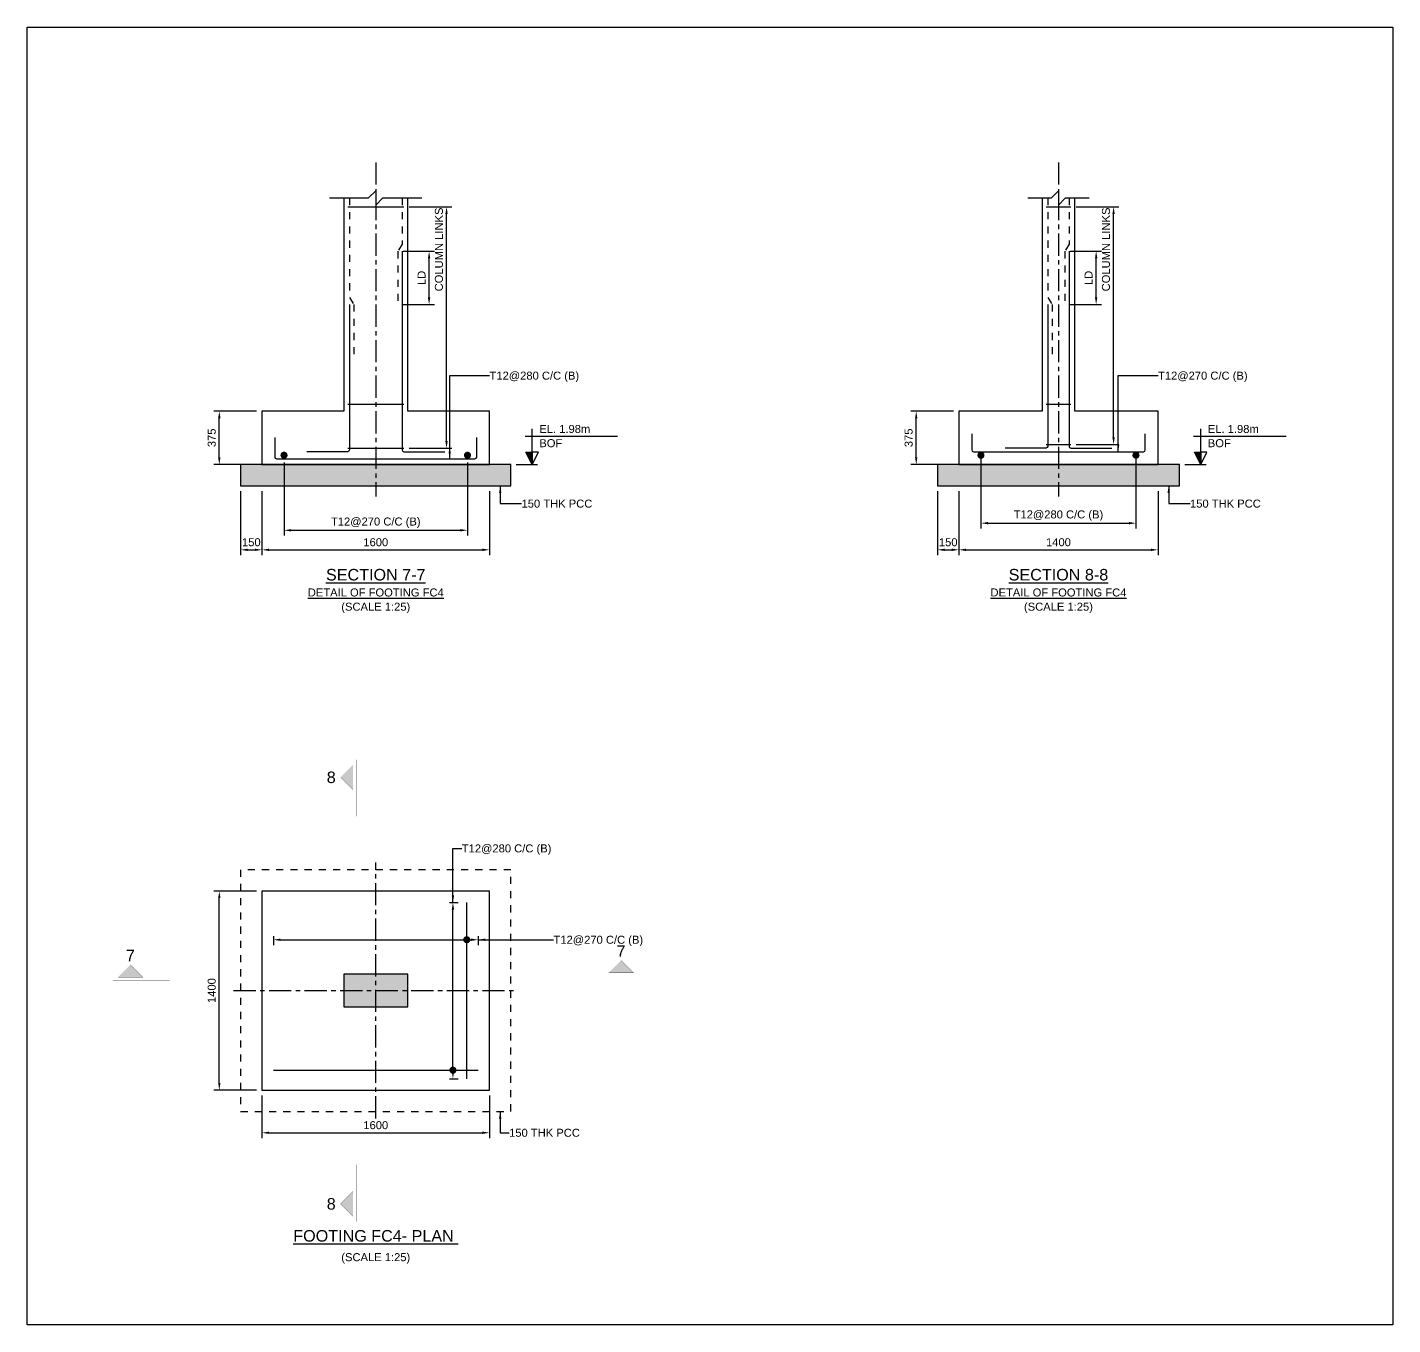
# Model space of a CAD drawing. Header units: inches. Extents: x -5500 to 172521, y -181100 to 5500.
# Drawn here: x 27721 to 66121, y -80100 to -43600 of the extents above; entities that cross this region are included whole.
import ezdxf
from ezdxf.enums import TextEntityAlignment as Align

# ---------------------------------------------------------------- set-up
doc = ezdxf.new("R2010")
doc.units = ezdxf.units.IN
doc.header["$LTSCALE"] = 1000
doc.header["$MEASUREMENT"] = 0
doc.linetypes.add('Cline', pattern=[1, 0.625, -0.125, 0.125, -0.125])
doc.linetypes.add('Dashed', pattern=[0.6, 0.2, -0.2, 0.2])
for name, color, linetype in [('Center Line', 1, 'Continuous'), ('Column', 2, 'Continuous'), ('Concrete Line', 2, 'Continuous'), ('Dim', 31, 'Continuous'), ('Footing', 4, 'Continuous'), ('Labels', 4, 'Continuous'), ('PCC', 5, 'Continuous'), ('Reinforcement', 4, 'Continuous'), ('Section Mark', 5, 'Continuous'), ('Solid', 25, 'Continuous'), ('Text', 31, 'Continuous')]:
    doc.layers.add(name, color=color, linetype=linetype)
doc.styles.add('SC-FTG1', font='SansSerif')
doc.styles.add('SC-FTG2', font='SansSerif')
doc.dimstyles.new('RccFooting', dxfattribs={"dimtxt": 225, "dimasz": 200, "dimexe": 150, "dimexo": 150, "dimgap": 100, "dimtad": 1, "dimtoh": 1, "dimdec": 4, "dimlfac": 0.25, "dimzin": 0, "dimdsep": 46, "dimtxsty": 'SC-FTG2', "dimcen": 0.09, "dimclrd": 8, "dimclre": 8, "dimclrt": 31, "dimadec": 0, "dimazin": 0, "dimtfac": 1, "dimtdec": 0, "dimtix": 1, "dimtofl": 0, "dimtmove": 0, "dimatfit": 3, "dimfxl": 1, "dimtolj": 1, "dimtzin": 0, "dimarcsym": 0})

# ---------------------------------------------------------------- blocks, each defined once
blk = doc.blocks.new('*D79')
at = {"color": 8, "linetype": 'ByBlock', "lineweight": -2}
for p, q in [((34321, -73650), (34321, -74850)), ((40721, -73650), (40721, -74850)), ((34521, -74700), (40521, -74700))]:
    blk.add_line(p, q, dxfattribs=at)
at = {"color": 8}
for points in [[(34321, -74700), (34521, -74667), (34521, -74733)], [(40721, -74700), (40521, -74733), (40521, -74667)]]:
    blk.add_solid(points, dxfattribs=at)
at = {"layer": 'Defpoints', "color": 31}
for p in [(34321, -73500), (40721, -73500), (34321, -74700)]:
    blk.add_point(p, dxfattribs=at)
at = {"color": 31, "insert": (37521, -74488), "char_height": 225, "attachment_point": 5, "style": 'SC-FTG2'}
blk.add_mtext('\\A1;1600', dxfattribs=at)
blk = doc.blocks.new('*D80')
at = {"color": 8, "linetype": 'ByBlock', "lineweight": -2}
for p, q in [((34171, -67900), (32971, -67900)), ((33121, -73300), (33121, -68100)), ((34171, -73500), (32971, -73500))]:
    blk.add_line(p, q, dxfattribs=at)
at = {"color": 8}
for points in [[(33121, -67900), (33154, -68100), (33088, -68100)], [(33121, -73500), (33088, -73300), (33154, -73300)]]:
    blk.add_solid(points, dxfattribs=at)
at = {"layer": 'Defpoints', "color": 31}
for p in [(34321, -67900), (33121, -73500), (34321, -73500)]:
    blk.add_point(p, dxfattribs=at)
at = {"color": 31, "insert": (32908, -70700), "char_height": 225, "attachment_point": 5, "rotation": 90, "style": 'SC-FTG2'}
blk.add_mtext('\\A1;1400', dxfattribs=at)
blk = doc.blocks.new('*D81')
at = {"color": 8, "linetype": 'ByBlock', "lineweight": -2}
for p, q in [((39591, -68220), (39841, -68220)), ((39691, -72980), (39691, -68420)), ((39591, -73180), (39841, -73180))]:
    blk.add_line(p, q, dxfattribs=at)
at = {"color": 8}
for points in [[(39691, -68220), (39724, -68420), (39658, -68420)], [(39691, -73180), (39658, -72980), (39724, -72980)]]:
    blk.add_solid(points, dxfattribs=at)
at = {"layer": 'Defpoints', "color": 31}
for p in [(39441, -68220), (39441, -73180), (39691, -73180)]:
    blk.add_point(p, dxfattribs=at)
blk = doc.blocks.new('*D82')
at = {"color": 8, "linetype": 'ByBlock', "lineweight": -2}
for p, q in [((34641, -69170), (34641, -69420)), ((34841, -69270), (40201, -69270)), ((40401, -69170), (40401, -69420))]:
    blk.add_line(p, q, dxfattribs=at)
at = {"color": 8}
for points in [[(34641, -69270), (34841, -69237), (34841, -69303)], [(40401, -69270), (40201, -69303), (40201, -69237)]]:
    blk.add_solid(points, dxfattribs=at)
at = {"layer": 'Defpoints', "color": 31}
for p in [(34641, -69020), (40401, -69020), (34641, -69270)]:
    blk.add_point(p, dxfattribs=at)
blk = doc.blocks.new('*D83')
at = {"color": 8, "linetype": 'ByBlock', "lineweight": -2}
for p, q in [((33721, -56650), (33721, -58450)), ((34321, -56650), (34321, -58450)), ((33921, -58300), (34121, -58300))]:
    blk.add_line(p, q, dxfattribs=at)
at = {"color": 8}
for points in [[(33721, -58300), (33921, -58267), (33921, -58333)], [(34321, -58300), (34121, -58333), (34121, -58267)]]:
    blk.add_solid(points, dxfattribs=at)
at = {"layer": 'Defpoints', "color": 31}
for p in [(33721, -56500), (34321, -56500), (33721, -58300)]:
    blk.add_point(p, dxfattribs=at)
at = {"color": 31, "insert": (34021, -58088), "char_height": 225, "attachment_point": 5, "style": 'SC-FTG2'}
blk.add_mtext('\\A1;150', dxfattribs=at)
blk = doc.blocks.new('*D84')
at = {"color": 8, "linetype": 'ByBlock', "lineweight": -2}
for p, q in [((34321, -56650), (34321, -58450)), ((40721, -56650), (40721, -58450)), ((34521, -58300), (40521, -58300))]:
    blk.add_line(p, q, dxfattribs=at)
at = {"color": 8}
for points in [[(34321, -58300), (34521, -58267), (34521, -58333)], [(40721, -58300), (40521, -58333), (40521, -58267)]]:
    blk.add_solid(points, dxfattribs=at)
at = {"layer": 'Defpoints', "color": 31}
for p in [(34321, -56500), (40721, -56500), (34321, -58300)]:
    blk.add_point(p, dxfattribs=at)
at = {"color": 31, "insert": (37521, -58088), "char_height": 225, "attachment_point": 5, "style": 'SC-FTG2'}
blk.add_mtext('\\A1;1600', dxfattribs=at)
blk = doc.blocks.new('*D85')
at = {"color": 8, "linetype": 'ByBlock', "lineweight": -2}
for p, q in [((34171, -54400), (32971, -54400)), ((33121, -55700), (33121, -54600)), ((34171, -55900), (32971, -55900))]:
    blk.add_line(p, q, dxfattribs=at)
at = {"color": 8}
for points in [[(33121, -54400), (33154, -54600), (33088, -54600)], [(33121, -55900), (33088, -55700), (33154, -55700)]]:
    blk.add_solid(points, dxfattribs=at)
at = {"layer": 'Defpoints', "color": 31}
for p in [(34321, -54400), (33121, -55900), (34321, -55900)]:
    blk.add_point(p, dxfattribs=at)
at = {"color": 31, "insert": (32908, -55150), "char_height": 225, "attachment_point": 5, "rotation": 90, "style": 'SC-FTG2'}
blk.add_mtext('\\A1;375', dxfattribs=at)
blk = doc.blocks.new('*D86')
at = {"color": 8, "linetype": 'ByBlock', "lineweight": -2}
for p, q in [((34941, -55840), (34941, -57900)), ((40101, -55840), (40101, -57900)), ((35141, -57750), (39901, -57750))]:
    blk.add_line(p, q, dxfattribs=at)
at = {"color": 8}
for points in [[(34941, -57750), (35141, -57717), (35141, -57783)], [(40101, -57750), (39901, -57783), (39901, -57717)]]:
    blk.add_solid(points, dxfattribs=at)
at = {"layer": 'Defpoints', "color": 31}
for p in [(34941, -55690), (40101, -55690), (34941, -57750)]:
    blk.add_point(p, dxfattribs=at)
at = {"color": 31, "insert": (37521, -57538), "char_height": 225, "attachment_point": 5, "style": 'SC-FTG2'}
blk.add_mtext('\\A1;T12@270 C/C (B)', dxfattribs=at)
blk = doc.blocks.new('*D87')
at = {"color": 8, "linetype": 'ByBlock', "lineweight": -2}
for p, q in [((38291, -49900), (39171, -49900)), ((39021, -51200), (39021, -50100)), ((38291, -51400), (39171, -51400))]:
    blk.add_line(p, q, dxfattribs=at)
at = {"color": 8}
for points in [[(39021, -49900), (39054, -50100), (38988, -50100)], [(39021, -51400), (38988, -51200), (39054, -51200)]]:
    blk.add_solid(points, dxfattribs=at)
at = {"layer": 'Defpoints', "color": 31}
for p in [(38141, -49900), (38141, -51400), (39021, -51400)]:
    blk.add_point(p, dxfattribs=at)
at = {"color": 31, "insert": (38808, -50650), "char_height": 225, "attachment_point": 5, "rotation": 90, "style": 'SC-FTG2'}
blk.add_mtext('\\A1;LD', dxfattribs=at)
blk = doc.blocks.new('*D88')
at = {"color": 8, "linetype": 'ByBlock', "lineweight": -2}
for p, q in [((38461, -48650), (39661, -48650)), ((39511, -55240), (39511, -48850)), ((38461, -55440), (39661, -55440))]:
    blk.add_line(p, q, dxfattribs=at)
at = {"color": 8}
for points in [[(39511, -48650), (39544, -48850), (39478, -48850)], [(39511, -55440), (39478, -55240), (39544, -55240)]]:
    blk.add_solid(points, dxfattribs=at)
at = {"layer": 'Defpoints', "color": 31}
for p in [(38311, -48650), (38311, -55440), (39511, -55440)]:
    blk.add_point(p, dxfattribs=at)
at = {"color": 31, "insert": (39298, -49850), "char_height": 225, "attachment_point": 5, "rotation": 90, "style": 'SC-FTG2'}
blk.add_mtext('\\A1;COLUMN LINKS', dxfattribs=at)
blk = doc.blocks.new('*D89')
at = {"color": 8, "linetype": 'ByBlock', "lineweight": -2}
for p, q in [((53321, -56650), (53321, -58450)), ((53921, -56650), (53921, -58450)), ((53521, -58300), (53721, -58300))]:
    blk.add_line(p, q, dxfattribs=at)
at = {"color": 8}
for points in [[(53321, -58300), (53521, -58267), (53521, -58333)], [(53921, -58300), (53721, -58333), (53721, -58267)]]:
    blk.add_solid(points, dxfattribs=at)
at = {"layer": 'Defpoints', "color": 31}
for p in [(53321, -56500), (53921, -56500), (53321, -58300)]:
    blk.add_point(p, dxfattribs=at)
at = {"color": 31, "insert": (53621, -58088), "char_height": 225, "attachment_point": 5, "style": 'SC-FTG2'}
blk.add_mtext('\\A1;150', dxfattribs=at)
blk = doc.blocks.new('*D90')
at = {"color": 8, "linetype": 'ByBlock', "lineweight": -2}
for p, q in [((53921, -56650), (53921, -58450)), ((59521, -56650), (59521, -58450)), ((54121, -58300), (59321, -58300))]:
    blk.add_line(p, q, dxfattribs=at)
at = {"color": 8}
for points in [[(53921, -58300), (54121, -58267), (54121, -58333)], [(59521, -58300), (59321, -58333), (59321, -58267)]]:
    blk.add_solid(points, dxfattribs=at)
at = {"layer": 'Defpoints', "color": 31}
for p in [(53921, -56500), (59521, -56500), (53921, -58300)]:
    blk.add_point(p, dxfattribs=at)
at = {"color": 31, "insert": (56721, -58088), "char_height": 225, "attachment_point": 5, "style": 'SC-FTG2'}
blk.add_mtext('\\A1;1400', dxfattribs=at)
blk = doc.blocks.new('*D91')
at = {"color": 8, "linetype": 'ByBlock', "lineweight": -2}
for p, q in [((53771, -54400), (52571, -54400)), ((52721, -55700), (52721, -54600)), ((53771, -55900), (52571, -55900))]:
    blk.add_line(p, q, dxfattribs=at)
at = {"color": 8}
for points in [[(52721, -54400), (52754, -54600), (52688, -54600)], [(52721, -55900), (52688, -55700), (52754, -55700)]]:
    blk.add_solid(points, dxfattribs=at)
at = {"layer": 'Defpoints', "color": 31}
for p in [(53921, -54400), (52721, -55900), (53921, -55900)]:
    blk.add_point(p, dxfattribs=at)
at = {"color": 31, "insert": (52508, -55150), "char_height": 225, "attachment_point": 5, "rotation": 90, "style": 'SC-FTG2'}
blk.add_mtext('\\A1;375', dxfattribs=at)
blk = doc.blocks.new('*D92')
at = {"color": 8, "linetype": 'ByBlock', "lineweight": -2}
for p, q in [((54541, -55640), (54541, -57700)), ((58901, -55640), (58901, -57700)), ((54741, -57550), (58701, -57550))]:
    blk.add_line(p, q, dxfattribs=at)
at = {"color": 8}
for points in [[(54541, -57550), (54741, -57517), (54741, -57583)], [(58901, -57550), (58701, -57583), (58701, -57517)]]:
    blk.add_solid(points, dxfattribs=at)
at = {"layer": 'Defpoints', "color": 31}
for p in [(54541, -55490), (58901, -55490), (54541, -57550)]:
    blk.add_point(p, dxfattribs=at)
at = {"color": 31, "insert": (56721, -57338), "char_height": 225, "attachment_point": 5, "style": 'SC-FTG2'}
blk.add_mtext('\\A1;T12@280 C/C (B)', dxfattribs=at)
blk = doc.blocks.new('*D93')
at = {"color": 8, "linetype": 'ByBlock', "lineweight": -2}
for p, q in [((57051, -49900), (57931, -49900)), ((57781, -51200), (57781, -50100)), ((57051, -51400), (57931, -51400))]:
    blk.add_line(p, q, dxfattribs=at)
at = {"color": 8}
for points in [[(57781, -49900), (57814, -50100), (57748, -50100)], [(57781, -51400), (57748, -51200), (57814, -51200)]]:
    blk.add_solid(points, dxfattribs=at)
at = {"layer": 'Defpoints', "color": 31}
for p in [(56901, -49900), (56901, -51400), (57781, -51400)]:
    blk.add_point(p, dxfattribs=at)
at = {"color": 31, "insert": (57568, -50650), "char_height": 225, "attachment_point": 5, "rotation": 90, "style": 'SC-FTG2'}
blk.add_mtext('\\A1;LD', dxfattribs=at)
blk = doc.blocks.new('*D94')
at = {"color": 8, "linetype": 'ByBlock', "lineweight": -2}
for p, q in [((57221, -48650), (58421, -48650)), ((58271, -55140), (58271, -48850)), ((57221, -55340), (58421, -55340))]:
    blk.add_line(p, q, dxfattribs=at)
at = {"color": 8}
for points in [[(58271, -48650), (58304, -48850), (58238, -48850)], [(58271, -55340), (58238, -55140), (58304, -55140)]]:
    blk.add_solid(points, dxfattribs=at)
at = {"layer": 'Defpoints', "color": 31}
for p in [(57071, -48650), (57071, -55340), (58271, -55340)]:
    blk.add_point(p, dxfattribs=at)
at = {"color": 31, "insert": (58058, -49850), "char_height": 225, "attachment_point": 5, "rotation": 90, "style": 'SC-FTG2'}
blk.add_mtext('\\A1;COLUMN LINKS', dxfattribs=at)

msp = doc.modelspace()

# ---------------------------------------------------------------- hatches: boundary and pattern name
at = {"layer": 'Solid'}
for points in [[(41921, -55900), (41746, -55550), (41921, -55550)], [(60721, -55900), (60546, -55550), (60721, -55550)], [(33721, -56500), (41321, -56500), (41321, -55900), (33721, -55900)], [(53321, -56500), (60121, -56500), (60121, -55900), (53321, -55900)], [(36881, -64350), (36531, -64700), (36881, -65050), (36881, -64350)], [(44771, -70200), (44421, -69850), (44071, -70200), (44771, -70200)], [(30271, -70324), (30621, -69974), (30971, -70324), (30271, -70324)], [(36621, -71160), (38421, -71160), (38421, -70240), (36621, -70240)], [(36881, -77050), (36531, -76700), (36881, -76350), (36881, -77050)]]:
    msp.add_hatch(color=256, dxfattribs=at).paths.add_polyline_path(points, flags=0)

# ---------------------------------------------------------------- linework, layer by layer
msp.add_lwpolyline([(27721, -80100), (27721, -43600), (66121, -43600), (66121, -80100), (27721, -80100)])
at = {"layer": 'Center Line', "linetype": 'Cline'}
for points in [[(37521, -47400), (37521, -56800)], [(56721, -47400), (56721, -56800)], [(37521, -74300), (37521, -67100)], [(33521, -70700), (41521, -70700)]]:
    msp.add_lwpolyline(points, dxfattribs=at)
at = {"layer": 'Column'}
msp.add_lwpolyline([(36621, -71160), (38421, -71160), (38421, -70240), (36621, -70240), (36621, -71160)], dxfattribs=at)
at = {"layer": 'Concrete Line'}
for points in [[(36221, -48400), (37321, -48400), (37521, -48200), (37521, -48600), (37721, -48400), (38821, -48400)], [(55861, -48400), (56521, -48400), (56721, -48200), (56721, -48600), (56921, -48400), (57581, -48400)], [(36621, -48400), (36621, -54400), (34321, -54400), (34321, -55900), (40721, -55900), (40721, -54400), (38421, -54400), (38421, -48400)], [(56261, -48400), (56261, -54400), (53921, -54400), (53921, -55900), (59521, -55900), (59521, -54400), (57181, -54400), (57181, -48400)]]:
    msp.add_lwpolyline(points, dxfattribs=at)
at = {"layer": 'Dim', "color": 8, "const_width": 100}
for points in [[(40031, -69270, 1), (40131, -69270, 1)], [(39641, -72940, 1), (39741, -72940, 1)]]:
    msp.add_lwpolyline(points, format="xyb", close=True, dxfattribs=at)
at = {"layer": 'Footing'}
msp.add_lwpolyline([(34321, -73500), (40721, -73500), (40721, -67900), (34321, -67900), (34321, -73500)], dxfattribs=at)
at = {"layer": 'PCC'}
for points in [[(33721, -56500), (41321, -56500), (41321, -55900), (33721, -55900), (33721, -56500)], [(53321, -56500), (60121, -56500), (60121, -55900), (53321, -55900), (53321, -56500)]]:
    msp.add_lwpolyline(points, dxfattribs=at)
at = {"layer": 'PCC', "linetype": 'Dashed'}
msp.add_lwpolyline([(33721, -74100), (41321, -74100), (41321, -67300), (33721, -67300), (33721, -74100)], dxfattribs=at)
at = {"layer": 'Reinforcement'}
for points in [[(36731, -48650), (38311, -48650)], [(56371, -48650), (57071, -48650)], [(36731, -54200), (38311, -54200)], [(56371, -54200), (57071, -54200)], [(36731, -55440), (38311, -55440)], [(56371, -55340), (57071, -55340)], [(40081, -73180), (40081, -68220)], [(34641, -72940), (40401, -72940)]]:
    msp.add_lwpolyline(points, dxfattribs=at)
at = {"layer": 'Reinforcement', "linetype": 'Dashed'}
for points in [[(36781, -48400), (36781, -51200), (36901, -51400), (36901, -52900)], [(38261, -48400), (38261, -49700), (38141, -49900), (38141, -51400)], [(56421, -48400), (56421, -51200), (56541, -51400), (56541, -52900)], [(57021, -48400), (57021, -49700), (56901, -49900), (56901, -51400)]]:
    msp.add_lwpolyline(points, dxfattribs=at)
at = {"layer": 'Reinforcement'}
for points in [[(38261, -49900), (38261, -55490, 0.4), (38311, -55540), (39461, -55540, 0.4), (39461, -55540), (39461, -55540)], [(57021, -49900), (57021, -55390, 0.4), (57071, -55440), (58221, -55440, 0.4), (58221, -55440), (58221, -55440)], [(36781, -51400), (36781, -55490, -0.4), (36731, -55540), (35581, -55540, 0.4), (35581, -55540), (35581, -55540)], [(56421, -51400), (56421, -55390, -0.4), (56371, -55440), (55221, -55440, 0.4), (55221, -55440), (55221, -55440)], [(34681, -55140), (34681, -55690, 0.4), (34731, -55740), (40311, -55740, 0.4), (40361, -55690), (40361, -55140)], [(54281, -55040), (54281, -55490, 0.4), (54331, -55540), (59111, -55540, 0.4), (59161, -55490), (59161, -55040)]]:
    msp.add_lwpolyline(points, format="xyb", dxfattribs=at)
at = {"layer": 'Reinforcement', "const_width": 100}
for points in [[(34891, -55640, 1), (34991, -55640, 1)], [(40051, -55640, 1), (40151, -55640, 1)], [(54491, -55640, 1), (54591, -55640, 1)], [(58851, -55640, 1), (58951, -55640, 1)]]:
    msp.add_lwpolyline(points, format="xyb", close=True, dxfattribs=at)
at = {"layer": 'Section Mark'}
for p, q in [((41471, -55900), (42071, -55900)), ((60271, -55900), (60871, -55900))]:
    msp.add_line(p, q, dxfattribs=at)
for points in [[(41921, -55900), (41921, -54900)], [(60721, -55900), (60721, -54900)], [(41721, -55100), (44321, -55100)], [(60521, -55100), (63121, -55100)], [(41921, -55900), (41746, -55550), (41921, -55550), (41921, -55900)], [(41921, -55900), (42096, -55550), (41921, -55550), (41921, -55900)], [(60721, -55900), (60546, -55550), (60721, -55550), (60721, -55900)], [(60721, -55900), (60896, -55550), (60721, -55550), (60721, -55900)]]:
    msp.add_lwpolyline(points, dxfattribs=at)
at = {"layer": 'Section Mark', "const_width": 5}
for points in [[(36881, -64350), (36531, -64700), (36881, -65050), (36881, -64350)], [(36981, -65800), (36981, -64200)], [(44771, -70200), (44421, -69850), (44071, -70200), (44771, -70200)], [(30271, -70324), (30621, -69974), (30971, -70324), (30271, -70324)], [(31721, -70424), (30121, -70424)], [(43321, -70300), (44921, -70300)], [(36981, -75600), (36981, -77200)], [(36881, -77050), (36531, -76700), (36881, -76350), (36881, -77050)]]:
    msp.add_lwpolyline(points, dxfattribs=at)

# ---------------------------------------------------------------- texts
at = {"layer": 'Dim', "style": 'SC-FTG2'}
for s, p in [('T12@280 C/C (B)', (40721, -53400)), ('T12@270 C/C (B)', (59521, -53400)), ('150 THK PCC', (41621, -57000)), ('150 THK PCC', (60421, -57000)), ('150 THK PCC', (41271, -74700))]:
    msp.add_text(s, height=225, dxfattribs=at).set_placement(p, align=Align.MIDDLE_LEFT)
at = {"layer": 'Labels', "style": 'SC-FTG1'}
for s, p in [('%%USECTION 7-7', (37521, -59000)), ('%%USECTION 8-8', (56721, -59000)), ('%%uFOOTING FC4- PLAN ', (37521, -77600))]:
    msp.add_text(s, height=325, dxfattribs=at).set_placement(p, align=Align.MIDDLE_CENTER)
at = {"layer": 'Section Mark', "style": 'SC-FTG1'}
for s, p in [('8', (36268.5, -64700)), ('7', (44421, -69587.5)), ('7', (30621, -69711.5)), ('8', (36268.5, -76700))]:
    msp.add_text(s, height=325, dxfattribs=at).set_placement(p, align=Align.MIDDLE_CENTER)
at = {"layer": 'Text'}
for s, style, p in [('EL. 1.98m', 'SC-FTG2', (42121, -54900)), ('EL. 1.98m', 'SC-FTG2', (60921, -54900)), ('BOF', 'SC-FTG2', (42121, -55300)), ('BOF', 'SC-FTG2', (60921, -55300)), ('T12@280 C/C (B)', 'SC-FTG1', (39941, -66700)), ('T12@270 C/C (B)', 'SC-FTG1', (42521, -69270))]:
    msp.add_text(s, height=225, dxfattribs=dict(at, style=style)).set_placement(p, align=Align.MIDDLE_LEFT)
at = {"layer": 'Text', "style": 'SC-FTG1'}
for s, p in [('%%UDETAIL OF FOOTING FC4', (37521, -59500)), ('%%UDETAIL OF FOOTING FC4', (56721, -59500)), ('(SCALE 1:25)', (37521, -59900)), ('(SCALE 1:25)', (56721, -59900)), ('(SCALE 1:25)', (37521, -78200))]:
    msp.add_text(s, height=225, dxfattribs=at).set_placement(p, align=Align.MIDDLE_CENTER)

# ---------------------------------------------------------------- dimensions: what is measured, and where the dimension line sits
at = {"layer": 'Dim'}
for base, p1, p2, angle, text, picture, middle in [((39511, -48650), (38311, -55440), (38311, -48650), 90, 'COLUMN LINKS', '*D88', (39511, -49850)), ((58271, -48650), (57071, -55340), (57071, -48650), 90, 'COLUMN LINKS', '*D94', (58271, -49850)), ((39021, -49900), (38141, -51400), (38141, -49900), 90, 'LD', '*D87', (39021, -50650)), ((57781, -49900), (56901, -51400), (56901, -49900), 90, 'LD', '*D93', (57781, -50650)), ((39691, -68220), (39441, -73180), (39441, -68220), 90, ' ', '*D81', (39691, -71640)), ((40401, -69270), (34641, -69020), (40401, -69020), 0, ' ', '*D82', (38781, -69270))]:
    dim = msp.add_linear_dim(base=base, p1=p1, p2=p2, angle=angle, text=text, dimstyle='RccFooting', override={"dimjust": 0}, dxfattribs=at)
    dim.commit()
    dim.dimension.update_dxf_attribs({"geometry": picture, "text_midpoint": middle, "dimtype": 129})
for p1, p2, distance, text, picture, middle in [((34321, -55900), (34321, -54400), 1200, '375', '*D85', (33121, -55150)), ((53921, -55900), (53921, -54400), 1200, '375', '*D91', (52721, -55150)), ((54541, -55490), (58901, -55490), -2060, 'T12@280 C/C (B)', '*D92', (56721, -57550)), ((34941, -55690), (40101, -55690), -2060, 'T12@270 C/C (B)', '*D86', (37521, -57750)), ((33721, -56500), (34321, -56500), -1800, '150', '*D83', (34021, -58300)), ((34321, -56500), (40721, -56500), -1800, '1600', '*D84', (37521, -58300)), ((53321, -56500), (53921, -56500), -1800, '150', '*D89', (53621, -58300)), ((53921, -56500), (59521, -56500), -1800, '1400', '*D90', (56721, -58300)), ((34321, -73500), (34321, -67900), 1200, '1400', '*D80', (33121, -70700)), ((34321, -73500), (40721, -73500), -1200, '1600', '*D79', (37521, -74700))]:
    dim = msp.add_aligned_dim(p1=p1, p2=p2, distance=distance, text=text, dimstyle='RccFooting', dxfattribs=at)
    dim.commit()
    dim.dimension.update_dxf_attribs({"geometry": picture, "text_midpoint": middle})

# ---------------------------------------------------------------- leaders
at = {"layer": 'Dim', "color": 8}
for points in [[(39601, -55740), (39601, -53400), (40721, -53400)], [(58401, -55540), (58401, -53400), (59521, -53400)], [(41021, -56500), (41021, -57000), (41621, -57000)], [(59821, -56500), (59821, -57000), (60421, -57000)], [(39691, -68220), (39691, -66700), (39941, -66700)], [(40401, -69270), (42521, -69270), (42521, -69270)], [(41021, -74100), (41021, -74700), (41271, -74700)]]:
    msp.add_leader(points, dimstyle='RccFooting', dxfattribs=at)

doc.saveas('drawing.dxf')
